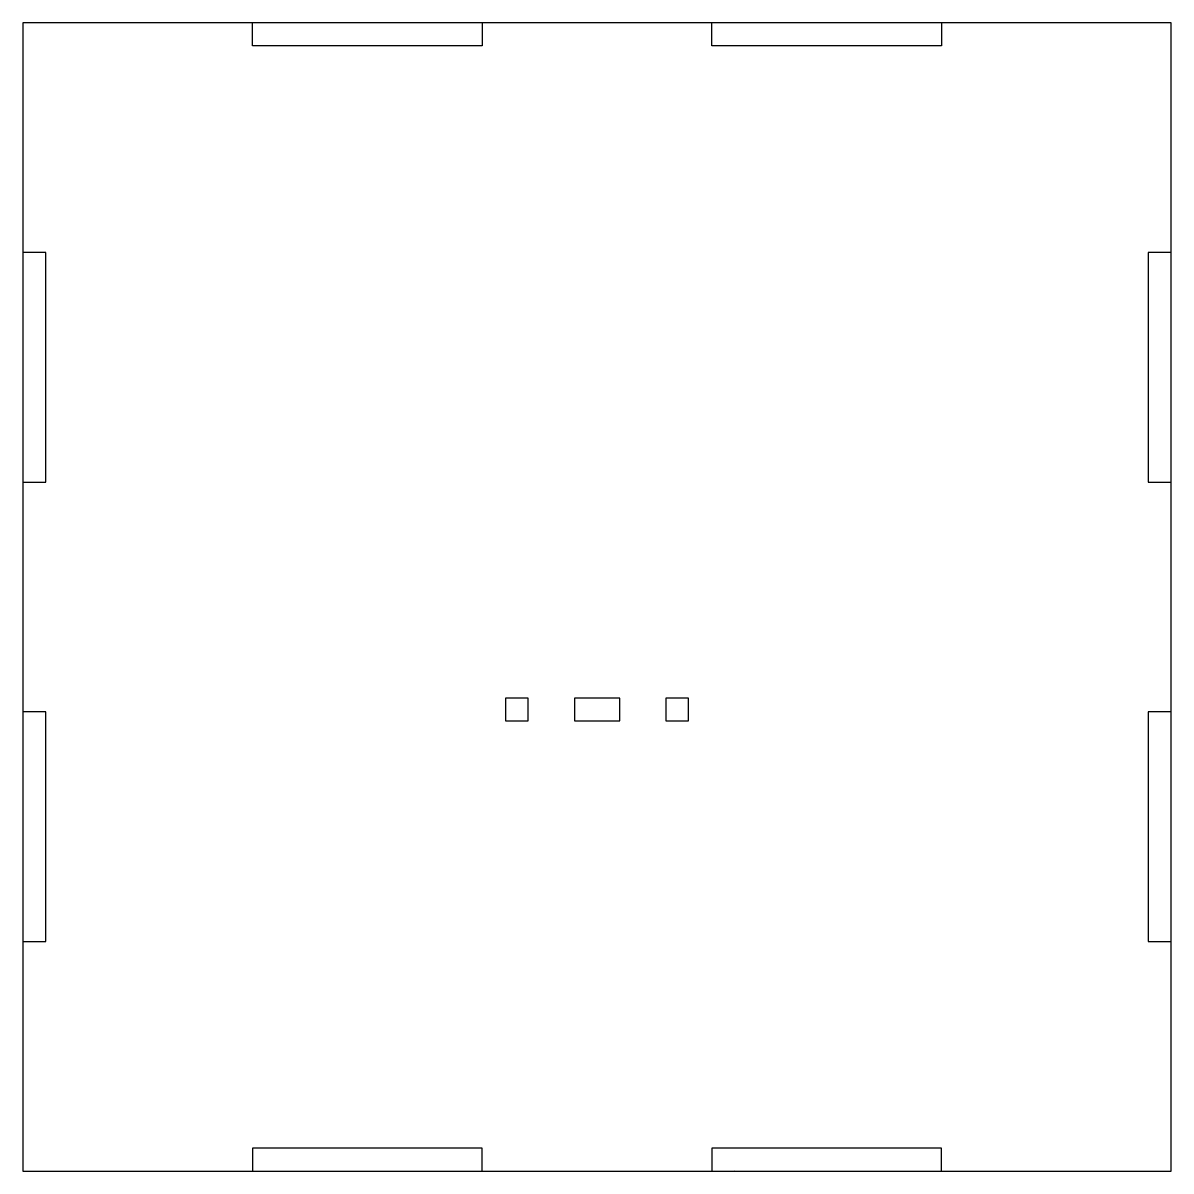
# Model space of a CAD drawing. Header units: inches. Extents: x 0 to 250, y 0 to 250.
import ezdxf

# ---------------------------------------------------------------- set-up
doc = ezdxf.new("R2010")
doc.units = ezdxf.units.IN
doc.header["$MEASUREMENT"] = 0

msp = doc.modelspace()

# ---------------------------------------------------------------- linework, layer by layer
for p, q in [((50, 245), (50, 250)), ((100, 250), (100, 245)), ((150, 245), (150, 250)), ((200, 250), (200, 245)), ((100, 245), (50, 245)), ((200, 245), (150, 245)), ((5, 200), (0, 200)), ((5, 150), (5, 200)), ((250, 200), (245, 200)), ((245, 200), (245, 150)), ((0, 150), (5, 150)), ((245, 150), (250, 150)), ((5, 100), (0, 100)), ((5, 50), (5, 100)), ((250, 100), (245, 100)), ((245, 100), (245, 50)), ((0, 50), (5, 50)), ((245, 50), (250, 50)), ((100, 5), (50, 5)), ((50, 5), (50, 0)), ((100, 0), (100, 5)), ((200, 5), (150, 5)), ((150, 5), (150, 0)), ((200, 0), (200, 5)), ((154.95, 0.05), (155, 0)), ((150, 0), (150, 0))]:
    msp.add_line(p, q)
for points in [[(250, 250), (0, 250), (0, 0), (250, 0)], [(110, 103), (105.1, 103), (105.1, 98), (110, 98)], [(130, 103), (120.1, 103), (120.1, 98), (130, 98)], [(144.9, 103), (140, 103), (140, 98), (144.9, 98)]]:
    msp.add_lwpolyline(points, close=True)

doc.saveas('drawing.dxf')
